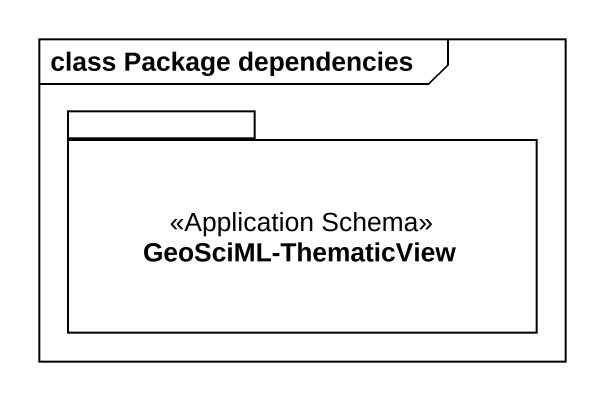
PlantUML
@startuml
mainframe class Package dependencies
package "GeoSciML-ThematicView" as GeoSciML_ThematicView <<Application Schema>> {
}
@enduml
